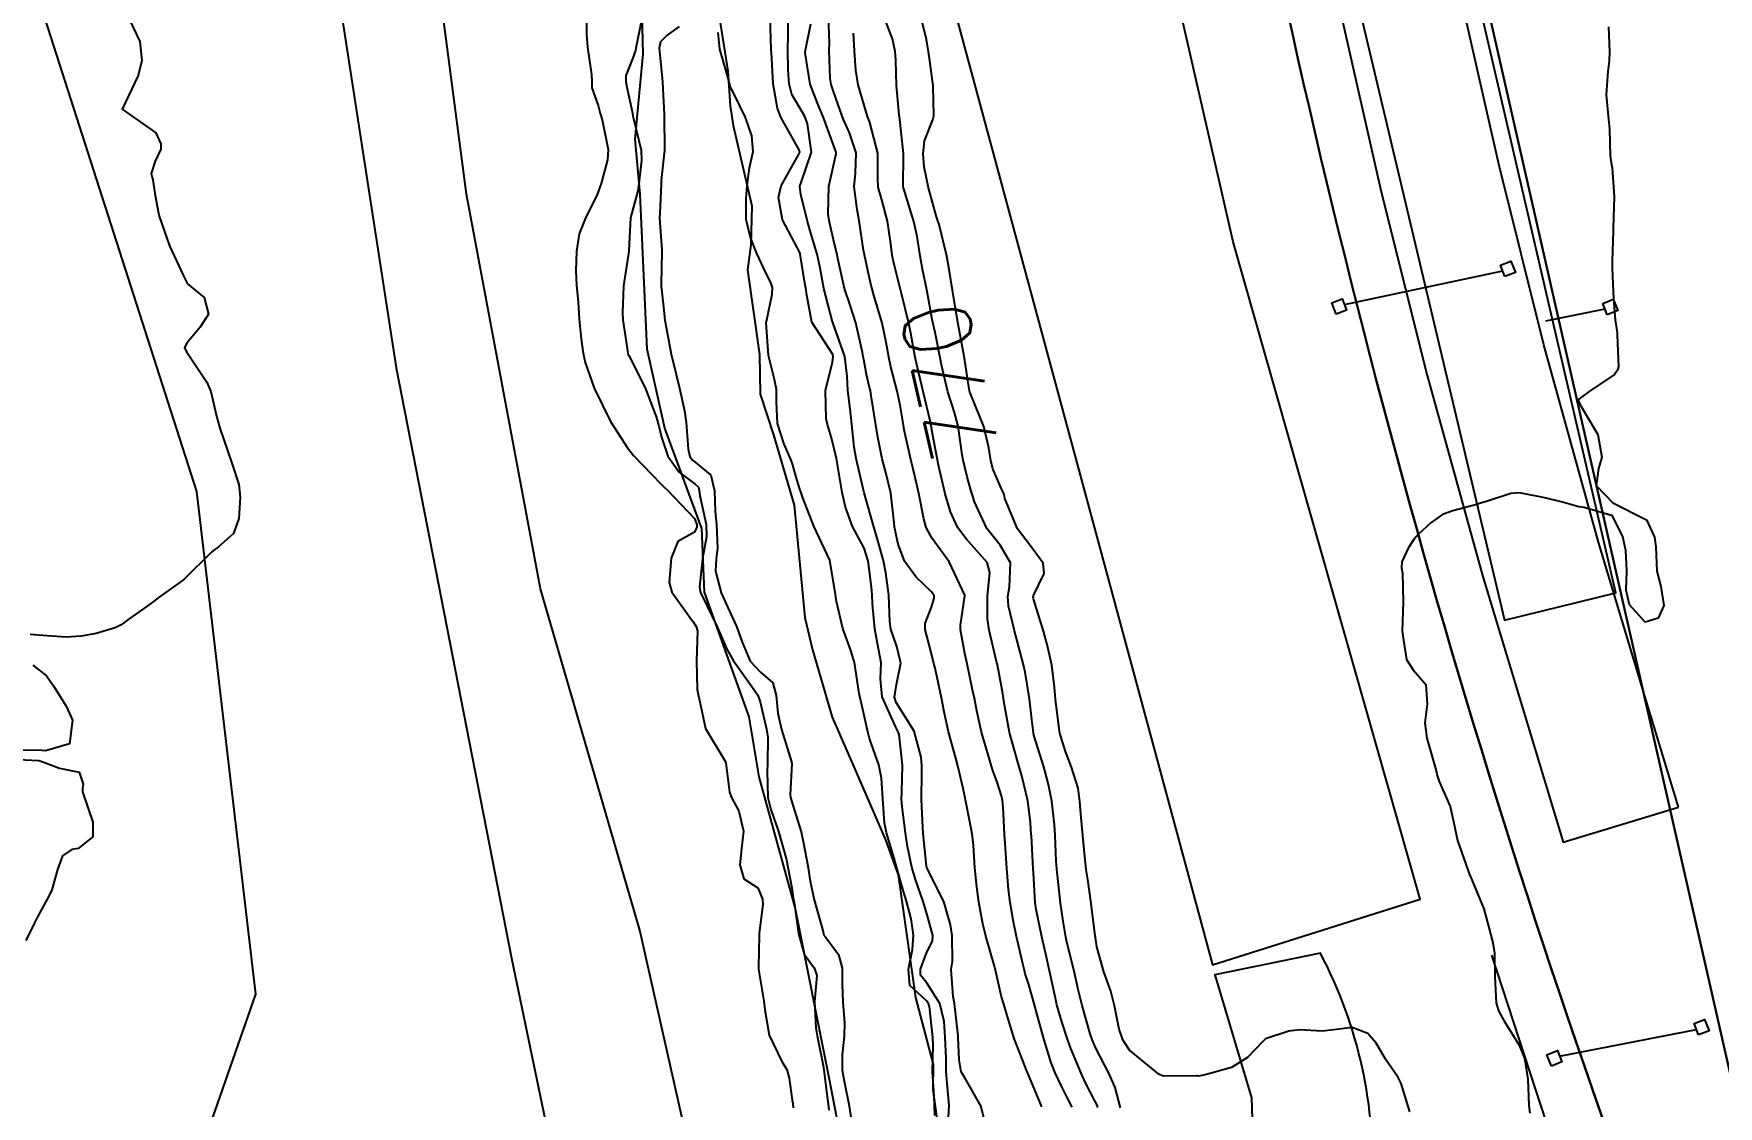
# Model space of a CAD drawing. Header units: metres. Extents: x 318500 to 325275, y 7408834 to 7428799.
# Drawn here: x 321508 to 321607.1, y 7423600.6 to 7423663.8 of the extents above; entities that cross this region are included whole.
import ezdxf
from ezdxf.enums import TextEntityAlignment as Align

# ---------------------------------------------------------------- set-up
doc = ezdxf.new("R2010")
doc.units = ezdxf.units.M
doc.header["$MEASUREMENT"] = 0
doc.linetypes.add('CONTINUO', pattern=[0])
for name, color, linetype in [('Cotas', 45, 'Continuous'), ('Curvas de Nivel 1m', 11, 'Continuous'), ('Curvas de Nivel 5m', 15, 'Continuous'), ('Divisas', 45, 'Continuous'), ('Edificações', 30, 'Continuous'), ('Estação', 45, 'Continuous'), ('Hidrografia', 140, 'Continuous'), ('Linha Férrea', 20, 'Continuous'), ('PLATAFORMA', 45, 'Continuous'), ('Pórticos', 45, 'Continuous'), ('Vias Primárias', 230, 'Continuous')]:
    doc.layers.add(name, color=color, linetype=linetype)
doc.styles.add('Style-STANDARD', font='STANDARD.shx')

msp = doc.modelspace()

# ---------------------------------------------------------------- linework, layer by layer
at = {"layer": 'Curvas de Nivel 1m', "flags": 128}
for points, elevation in [([(321513.3, 7423665.34), (321514.272, 7423663.325), (321514.378, 7423662.199), (321514.176, 7423661.326), (321513.22, 7423659.34), (321515.2, 7423657.954), (321515.499, 7423657.307), (321515.509, 7423656.983), (321515.174, 7423656.269), (321514.932, 7423655.545), (321514.991, 7423655.313), (321515.031, 7423655.184), (321515.151, 7423654.382), (321515.341, 7423653.308), (321515.407, 7423653.036), (321516.016, 7423651.301), (321516.819, 7423649.558), (321516.945, 7423649.291), (321517.078, 7423649.058), (321518.042, 7423648.248), (321518.304, 7423647.271), (321517.812, 7423646.515), (321517.034, 7423645.559), (321516.928, 7423645.395), (321516.886, 7423645.291), (321517.026, 7423645.028), (321518.205, 7423643.272), (321518.448, 7423642.721), (321518.779, 7423641.263), (321518.969, 7423640.554), (321519.425, 7423639.253), (321519.686, 7423638.501), (321520.083, 7423637.243), (321520.165, 7423636.494), (321520.08, 7423635.242), (321519.78, 7423634.354), (321518.874, 7423633.556), (321518.691, 7423633.444), (321518.477, 7423633.266), (321516.846, 7423631.658), (321516.644, 7423631.491), (321516.354, 7423631.295), (321515.475, 7423630.662), (321514.829, 7423630.186), (321513.642, 7423629.328), (321513.159, 7423628.99), (321512.812, 7423628.814), (321511.695, 7423628.469), (321510.804, 7423628.307), (321509.928, 7423628.254), (321508.804, 7423628.325), (321507.804, 7423628.406)], 767), ([(321540.546, 7423664.981), (321540.536, 7423663.726), (321540.612, 7423662.98), (321540.843, 7423661.379), (321540.852, 7423660.976), (321540.861, 7423660.6), (321541.226, 7423659.551), (321541.346, 7423659.093), (321541.384, 7423658.968), (321541.463, 7423658.719), (321541.824, 7423656.96), (321541.784, 7423656.357), (321541.41, 7423654.966), (321541.153, 7423654.26), (321540.501, 7423652.98), (321540.11, 7423652.001), (321539.947, 7423650.987), (321539.919, 7423649.814), (321539.963, 7423648.987), (321540.057, 7423647.968), (321540.109, 7423646.984), (321540.227, 7423645.797), (321540.355, 7423644.98), (321540.475, 7423644.429), (321540.971, 7423642.971), (321541.009, 7423642.871), (321541.963, 7423640.955), (321542.957, 7423639.402), (321543.333, 7423638.936), (321544.933, 7423637.256), (321545.106, 7423637.091), (321545.302, 7423636.914), (321546.905, 7423635.245), (321547.041, 7423634.888), (321547.045, 7423634.74), (321546.893, 7423634.438), (321545.909, 7423633.88), (321545.535, 7423632.91), (321545.41, 7423631.466), (321545.558, 7423630.909), (321546.824, 7423629.165), (321546.992, 7423628.887), (321547.067, 7423628.635), (321547.025, 7423626.886), (321547.057, 7423625.17), (321547.111, 7423624.885), (321547.205, 7423624.442), (321547.541, 7423622.878), (321548.711, 7423620.959), (321548.749, 7423620.859), (321548.962, 7423619.125), (321549.056, 7423618.855), (321549.507, 7423618.018), (321549.783, 7423616.843), (321549.669, 7423615.82), (321549.572, 7423614.846), (321549.808, 7423614.029), (321550.617, 7423613.493), (321550.891, 7423612.827), (321550.919, 7423612.513), (321550.711, 7423610.829), (321550.7, 7423610.707), (321550.656, 7423608.829), (321550.66, 7423608.718), (321550.982, 7423606.825), (321551.039, 7423606.308), (321551.284, 7423604.822), (321552.048, 7423603.242), (321552.329, 7423602.811), (321552.465, 7423602.289), (321552.653, 7423601.008), (321552.676, 7423600.807), (321552.704, 7423600.548)], 766), ([(321564.192, 7423598.884), (321563.748, 7423600.657), (321562.782, 7423602.352), (321562.588, 7423602.669), (321562.48, 7423603.366), (321562.408, 7423604.681), (321562.403, 7423604.779), (321562.201, 7423606.683), (321562.11, 7423607.109), (321562.008, 7423608.685), (321562.082, 7423609.16), (321562.054, 7423610.685), (321561.957, 7423611.319), (321561.578, 7423612.69), (321560.629, 7423614.552), (321560.583, 7423614.654), (321560.568, 7423614.701), (321560.556, 7423614.776), (321560.353, 7423616.705), (321560.325, 7423617.046), (321560.262, 7423618.706), (321560.271, 7423620.272), (321560.266, 7423620.707), (321560.232, 7423621.192), (321559.818, 7423622.714), (321558.765, 7423624.416), (321558.658, 7423624.732), (321558.777, 7423625.478), (321559.041, 7423626.726), (321558.804, 7423627.697), (321558.454, 7423628.735), (321558.401, 7423629.162), (321558.328, 7423630.738), (321558.159, 7423632.036), (321558.013, 7423632.743), (321557.682, 7423633.954), (321557.459, 7423634.752), (321556.928, 7423636.609), (321556.881, 7423636.76), (321556.866, 7423636.825), (321556.408, 7423638.765), (321556.293, 7423639.434), (321556.149, 7423640.768), (321556.059, 7423641.705), (321555.924, 7423642.771), (321555.876, 7423643.629), (321555.747, 7423644.773), (321555.059, 7423646.731), (321555.035, 7423646.78), (321555.024, 7423646.817), (321554.506, 7423648.789), (321554.295, 7423649.985), (321554.125, 7423650.795), (321553.69, 7423652.244), (321553.533, 7423652.804), (321553.163, 7423654.32), (321553.104, 7423654.811), (321553.172, 7423655.016), (321553.782, 7423656.801), (321553.549, 7423658.471), (321553.426, 7423658.807), (321553.364, 7423658.951), (321553.224, 7423659.176), (321552.617, 7423660.203), (321552.462, 7423660.822), (321552.417, 7423661.658), (321552.387, 7423662.823), (321552.416, 7423663.69), (321552.408, 7423664.823)], 766), ([(321569.112, 7423600.59), (321568.894, 7423601.033), (321568.463, 7423601.862), (321568.115, 7423602.604), (321567.889, 7423603.195), (321567.446, 7423604.611), (321567.039, 7423606.099), (321566.903, 7423606.616), (321566.543, 7423607.876), (321566.361, 7423608.436), (321566.31, 7423608.624), (321566.234, 7423608.946), (321565.838, 7423610.631), (321565.642, 7423611.587), (321565.462, 7423612.637), (321565.378, 7423613.399), (321565.283, 7423614.64), (321565.173, 7423616.121), (321565.141, 7423616.643), (321565.065, 7423618.264), (321565.025, 7423618.645), (321564.962, 7423618.916), (321564.701, 7423619.718), (321564.454, 7423620.4), (321564.373, 7423620.655), (321564.238, 7423621.136), (321563.791, 7423622.664), (321563.516, 7423623.911), (321563.37, 7423624.671), (321563.265, 7423625.163), (321562.937, 7423626.678), (321562.799, 7423627.298), (321562.543, 7423628.683), (321562.548, 7423628.959), (321562.813, 7423630.68), (321562.811, 7423630.72), (321561.874, 7423632.69), (321560.891, 7423634.072), (321560.534, 7423634.705), (321560.391, 7423635.224), (321560.093, 7423636.713), (321559.877, 7423637.654), (321559.619, 7423638.72), (321559.243, 7423640.459), (321559.194, 7423640.727), (321558.998, 7423641.904), (321558.832, 7423642.733), (321558.458, 7423644.172), (321558.327, 7423644.741), (321558.179, 7423645.606), (321557.938, 7423646.747), (321557.455, 7423648.384), (321557.343, 7423648.756), (321557.293, 7423648.958), (321557.101, 7423649.832), (321556.894, 7423650.762), (321556.84, 7423651.037), (321556.594, 7423652.765), (321556.479, 7423653.438), (321556.301, 7423654.769), (321556.365, 7423655.581), (321556.408, 7423656.768), (321556.025, 7423657.954), (321555.648, 7423658.776), (321555.231, 7423659.92), (321555.015, 7423660.56), (321554.942, 7423660.784), (321554.883, 7423661.148), (321554.829, 7423662.787), (321554.833, 7423663.23), (321554.774, 7423664.788)], 768), ([(321588.985, 7423600.322), (321588.475, 7423601.978), (321588.308, 7423602.333), (321587.564, 7423603.417), (321587.007, 7423604.352), (321586.509, 7423604.932), (321585.603, 7423605.28), (321584.511, 7423605.143), (321583.83, 7423605.071), (321582.511, 7423605.131), (321581.86, 7423605.07), (321580.503, 7423604.614), (321580.407, 7423604.536), (321580.327, 7423604.442), (321579.428, 7423603.513), (321578.485, 7423602.928), (321576.95, 7423602.483), (321576.553, 7423602.415), (321576.479, 7423602.425), (321576.42, 7423602.432), (321574.469, 7423602.416), (321574.222, 7423602.522), (321572.491, 7423603.945), (321572.103, 7423604.546), (321571.881, 7423605.178), (321571.607, 7423606.554), (321571.404, 7423607.423), (321570.99, 7423608.563), (321570.572, 7423610.026), (321570.488, 7423610.571), (321570.476, 7423610.677), (321570.244, 7423612.575), (321570.032, 7423613.986), (321569.95, 7423614.58), (321569.871, 7423615.352), (321569.747, 7423616.584), (321569.642, 7423617.619), (321569.578, 7423618.587), (321569.475, 7423619.365), (321569.083, 7423620.594), (321568.724, 7423621.517), (321568.401, 7423622.603), (321568.327, 7423623.023), (321568.143, 7423624.606), (321568.072, 7423625.312), (321567.924, 7423626.609), (321567.677, 7423627.741), (321567.428, 7423628.614), (321566.848, 7423630.513), (321566.834, 7423630.62), (321566.851, 7423630.703), (321567.468, 7423632.01), (321567.409, 7423632.615), (321566.881, 7423633.346), (321565.902, 7423634.635), (321565.156, 7423636.418), (321565.116, 7423636.647), (321565.067, 7423636.783), (321564.934, 7423637.02), (321564.453, 7423638.166), (321564.325, 7423638.659), (321564.219, 7423639.403), (321563.927, 7423640.666), (321563.15, 7423642.536), (321563.101, 7423642.679), (321563.087, 7423642.755), (321563.014, 7423643.108), (321562.777, 7423644.683), (321562.727, 7423644.991), (321562.412, 7423646.686), (321562.279, 7423647.481), (321562.081, 7423648.69), (321561.884, 7423649.91), (321561.746, 7423650.694), (321561.287, 7423652.549), (321561.242, 7423652.699), (321561.145, 7423653.007), (321560.659, 7423654.708), (321560.409, 7423655.938), (321560.35, 7423656.713), (321560.44, 7423657.473), (321560.917, 7423658.705), (321560.978, 7423658.949), (321560.943, 7423660.705), (321560.74, 7423662.183), (321560.675, 7423662.709), (321560.545, 7423663.447), (321560.24, 7423664.716)], 771), ([(321545.991, 7423664.208), (321545.282, 7423663.689), (321544.894, 7423663.305), (321544.822, 7423662.924), (321544.998, 7423661.168), (321545.017, 7423660.922), (321545.113, 7423659.029), (321545.114, 7423658.921), (321545.128, 7423656.984), (321545.126, 7423656.921), (321544.947, 7423655.138), (321544.933, 7423654.922), (321544.855, 7423653.211), (321544.849, 7423652.923), (321544.974, 7423651.059), (321544.977, 7423650.921), (321544.941, 7423649.072), (321544.947, 7423648.921), (321545.071, 7423647.676), (321545.151, 7423646.919), (321545.165, 7423646.812), (321545.535, 7423644.912), (321545.82, 7423643.71), (321546.025, 7423642.905), (321546.309, 7423641.581), (321546.41, 7423640.899), (321546.53, 7423639.323), (321546.625, 7423638.895), (321546.754, 7423638.699), (321546.947, 7423638.563), (321547.855, 7423637.792), (321548.083, 7423636.873), (321548.113, 7423635.671), (321548.198, 7423634.871), (321548.249, 7423633.5), (321548.17, 7423632.87), (321548.138, 7423632.146), (321548.462, 7423630.866), (321548.838, 7423630.043), (321549.394, 7423628.854), (321549.7, 7423627.957), (321550.175, 7423626.846), (321550.783, 7423626.186), (321551.514, 7423625.566), (321551.705, 7423624.826), (321551.801, 7423623.778), (321552.019, 7423622.821), (321552.602, 7423620.921), (321552.625, 7423620.811), (321552.528, 7423618.976), (321552.547, 7423618.811), (321552.683, 7423618.361), (321553.168, 7423616.802), (321553.32, 7423616.13), (321553.558, 7423614.796), (321553.713, 7423613.885), (321553.933, 7423612.79), (321554.464, 7423610.9), (321554.492, 7423610.781), (321554.513, 7423610.715), (321554.578, 7423610.633), (321555.373, 7423609.578), (321555.587, 7423608.764), (321555.584, 7423607.808), (321555.619, 7423606.764), (321555.716, 7423605.558), (321555.7, 7423604.762), (321555.583, 7423603.664), (321555.596, 7423602.763), (321555.721, 7423602.02), (321555.988, 7423600.757), (321556.268, 7423598.906)], 764), ([(321561.034, 7423600.098), (321561.028, 7423600.691), (321560.993, 7423601.229), (321560.91, 7423602.693), (321560.94, 7423604.246), (321560.925, 7423604.696), (321560.716, 7423606.51), (321560.669, 7423606.699), (321560.532, 7423606.866), (321559.574, 7423607.749), (321559.49, 7423608.716), (321559.733, 7423609.878), (321559.79, 7423610.712), (321559.639, 7423611.67), (321559.367, 7423612.719), (321559.188, 7423613.293), (321558.784, 7423614.728), (321558.638, 7423615.239), (321558.195, 7423616.737), (321558.079, 7423617.329), (321557.976, 7423618.741), (321557.91, 7423619.95), (321557.745, 7423620.744), (321557.201, 7423622.285), (321557.068, 7423622.755), (321556.761, 7423624.172), (321556.627, 7423624.761), (321556.592, 7423624.941), (321556.316, 7423626.765), (321556.101, 7423627.467), (321555.627, 7423628.772), (321555.258, 7423630.362), (321555.187, 7423630.777), (321554.87, 7423632.78), (321553.922, 7423634.795), (321553.274, 7423636.456), (321553.152, 7423636.807), (321553.1, 7423636.975), (321552.937, 7423637.484), (321552.644, 7423638.512), (321552.536, 7423638.816), (321552.166, 7423639.618), (321551.783, 7423640.828), (321551.729, 7423642.099), (321551.722, 7423642.829), (321551.614, 7423643.429), (321551.258, 7423644.837), (321551.12, 7423646.778), (321551.126, 7423646.839), (321551.462, 7423648.457), (321551.488, 7423648.834), (321551.4, 7423649.142), (321551.099, 7423649.709), (321550.565, 7423650.845), (321550.194, 7423651.78), (321549.936, 7423652.852), (321549.932, 7423654.073), (321550.002, 7423654.852), (321550.143, 7423655.887), (321550.35, 7423656.848), (321550.281, 7423657.772), (321549.891, 7423658.853), (321549.234, 7423660.217), (321549.008, 7423660.634), (321548.951, 7423660.864), (321548.867, 7423661.245), (321548.393, 7423662.873), (321548.298, 7423663.862)], 764), ([(321567.329, 7423600.611), (321566.503, 7423602.586), (321566.486, 7423602.62), (321566.471, 7423602.67), (321565.713, 7423604.632), (321565.359, 7423605.796), (321565.095, 7423606.642), (321564.965, 7423607.074), (321564.613, 7423608.649), (321564.554, 7423608.893), (321564.033, 7423610.658), (321563.864, 7423611.388), (321563.63, 7423612.665), (321563.504, 7423613.551), (321563.4, 7423614.668), (321563.313, 7423616.007), (321563.23, 7423616.671), (321562.886, 7423618.478), (321562.842, 7423618.678), (321562.817, 7423618.804), (321562.697, 7423619.338), (321562.396, 7423620.683), (321562.273, 7423621.128), (321561.837, 7423622.689), (321561.589, 7423623.86), (321561.428, 7423624.693), (321561.05, 7423626.435), (321560.987, 7423626.698), (321560.801, 7423627.429), (321560.463, 7423628.705), (321560.467, 7423629.064), (321560.84, 7423630.017), (321561, 7423630.546), (321560.992, 7423630.699), (321560.852, 7423630.925), (321559.937, 7423631.79), (321559.251, 7423632.724), (321558.885, 7423633.738), (321558.676, 7423634.733), (321558.644, 7423634.994), (321558.453, 7423636.737), (321558.156, 7423637.955), (321557.932, 7423638.745), (321557.694, 7423640.025), (321557.576, 7423640.751), (321557.298, 7423642.463), (321557.245, 7423642.756), (321557.2, 7423642.946), (321557.02, 7423643.712), (321556.865, 7423644.598), (321556.832, 7423644.762), (321556.778, 7423645.018), (321556.389, 7423646.767), (321556.053, 7423647.793), (321555.728, 7423648.774), (321555.335, 7423650.551), (321555.285, 7423650.778), (321555.12, 7423651.462), (321554.826, 7423652.785), (321554.762, 7423653.17), (321554.796, 7423654.786), (321555.188, 7423656.558), (321555.236, 7423656.733), (321555.234, 7423656.78), (321555.192, 7423656.905), (321554.501, 7423658.791), (321554.131, 7423659.698), (321553.699, 7423660.803), (321553.416, 7423662.66), (321553.43, 7423662.808), (321553.74, 7423664.357)], 767), ([(321570.623, 7423600.567), (321570.585, 7423600.702), (321570.454, 7423600.965), (321569.905, 7423602.019), (321569.64, 7423602.582), (321569.048, 7423604.035), (321568.84, 7423604.595), (321568.515, 7423605.605), (321568.227, 7423606.603), (321568.13, 7423607.008), (321567.794, 7423608.608), (321567.574, 7423609.6), (321567.335, 7423610.612), (321566.996, 7423612.224), (321566.942, 7423612.617), (321566.841, 7423614.405), (321566.83, 7423614.618), (321566.721, 7423616.558), (321566.716, 7423616.619), (321566.671, 7423617.337), (321566.507, 7423618.623), (321566.159, 7423620.083), (321566, 7423620.631), (321565.698, 7423621.663), (321565.44, 7423622.64), (321565.139, 7423624.27), (321565.089, 7423624.645), (321565.044, 7423624.917), (321564.787, 7423626.313), (321564.732, 7423626.593), (321564.718, 7423626.651), (321564.695, 7423626.748), (321564.228, 7423628.659), (321564.145, 7423629.345), (321564.143, 7423630.661), (321564.275, 7423632.07), (321564.126, 7423632.661), (321562.89, 7423634.039), (321562.387, 7423634.685), (321561.964, 7423635.64), (321561.655, 7423636.693), (321561.262, 7423638.382), (321561.199, 7423638.698), (321560.968, 7423639.915), (321560.818, 7423640.702), (321560.776, 7423640.91), (321560.35, 7423642.71), (321560.098, 7423643.791), (321559.891, 7423644.717), (321559.619, 7423646.154), (321559.501, 7423646.723), (321559.086, 7423648.48), (321559.026, 7423648.731), (321558.633, 7423650.265), (321558.538, 7423650.739), (321558.447, 7423651.413), (321558.246, 7423652.743), (321557.915, 7423653.993), (321557.702, 7423654.752), (321557.688, 7423655.265), (321557.693, 7423656.752), (321557.217, 7423658.559), (321557.137, 7423658.761), (321557.079, 7423658.903), (321556.536, 7423660.767), (321556.393, 7423661.634), (321556.314, 7423662.77), (321556.246, 7423663.81)], 769), ([(321600.685, 7423664.179), (321600.74, 7423662.716), (321600.71, 7423662.178), (321600.634, 7423661.55), (321600.54, 7423660.181), (321600.671, 7423658.736), (321600.731, 7423658.177), (321600.783, 7423656.59), (321600.839, 7423656.175), (321600.895, 7423655.883), (321601.017, 7423654.172), (321600.959, 7423652.357), (321600.945, 7423652.173), (321600.889, 7423650.398), (321600.887, 7423650.173), (321600.886, 7423649.952), (321600.963, 7423648.172), (321601.072, 7423646.943), (321601.177, 7423646.169), (321601.195, 7423646.031), (321601.263, 7423644.168), (321601.214, 7423643.982), (321601.026, 7423643.727), (321599.536, 7423642.713), (321599.011, 7423642.326), (321598.936, 7423642.276), (321598.882, 7423642.201), (321599.006, 7423641.925), (321600.048, 7423640.184), (321600.281, 7423638.86), (321600.087, 7423638.183), (321599.941, 7423637.186), (321600.93, 7423636.17), (321602.915, 7423635.167), (321603.388, 7423634.135), (321603.451, 7423633.575), (321603.517, 7423632.134), (321603.751, 7423631.241), (321603.939, 7423630.129), (321603.601, 7423629.37), (321602.835, 7423629.14), (321601.902, 7423630.154), (321601.722, 7423631.02), (321601.762, 7423632.157), (321601.691, 7423633.355), (321601.517, 7423634.161), (321600.918, 7423635.392), (321599.237, 7423635.884), (321598.926, 7423635.93), (321597.967, 7423636.21), (321596.932, 7423636.464), (321595.435, 7423636.743), (321594.935, 7423636.716), (321593.553, 7423636.271), (321593.088, 7423636.117), (321592.927, 7423636.072), (321591.517, 7423635.698), (321590.918, 7423635.483), (321590.224, 7423634.996), (321589.501, 7423634.321), (321589.221, 7423633.999), (321588.887, 7423633.488), (321588.51, 7423632.7), (321588.503, 7423632.336), (321588.551, 7423632.019), (321588.596, 7423630.334), (321588.545, 7423628.614), (321588.565, 7423628.334), (321588.799, 7423626.951), (321589.176, 7423626.324), (321589.933, 7423625.464), (321590, 7423624.312), (321589.862, 7423623.205), (321589.983, 7423622.311), (321590.491, 7423620.525), (321590.55, 7423620.302), (321590.579, 7423620.173), (321590.705, 7423619.767), (321591.355, 7423618.293), (321591.554, 7423617.414), (321591.797, 7423616.289), (321592.415, 7423614.509), (321592.505, 7423614.281), (321592.635, 7423613.963), (321593.338, 7423612.269), (321593.617, 7423611.242), (321593.863, 7423610.261), (321593.961, 7423609.646), (321593.989, 7423608.259), (321594.071, 7423606.723), (321594.211, 7423606.255), (321594.521, 7423605.683), (321595.425, 7423604.236), (321595.74, 7423603.479), (321595.928, 7423602.228), (321595.995, 7423600.689), (321596.05, 7423600.226)], 771), ([(321507.975, 7423626.599), (321508.776, 7423625.974), (321509.193, 7423625.386), (321509.93, 7423624.2), (321510.301, 7423623.374), (321510.121, 7423621.974), (321508.713, 7423621.571), (321508.527, 7423621.578), (321506.713, 7423621.6)], 767), ([(321506.707, 7423621.083), (321508.313, 7423621.002), (321508.705, 7423620.867), (321509.537, 7423620.547), (321510.699, 7423620.304), (321510.938, 7423619.611), (321510.884, 7423619.367), (321510.897, 7423619.157), (321511.498, 7423617.357), (321511.499, 7423616.505), (321510.637, 7423615.822), (321510.26, 7423615.75), (321509.714, 7423615.379), (321509.422, 7423614.582), (321509.078, 7423613.385), (321508.938, 7423613.053), (321508.596, 7423612.434), (321508.219, 7423611.762), (321508.045, 7423611.398), (321507.565, 7423610.405)], 767)]:
    msp.add_lwpolyline(points, dxfattribs=dict(at, elevation=elevation))
at = {"layer": 'Curvas de Nivel 5m', "flags": 128}
for points, elevation in [([(321561.813, 7423599.295), (321561.891, 7423600.678), (321561.76, 7423601.977), (321561.697, 7423602.682), (321561.698, 7423603.466), (321561.65, 7423604.688), (321561.583, 7423605.621), (321561.325, 7423606.692), (321560.542, 7423607.933), (321560.205, 7423608.364), (321560.188, 7423608.705), (321560.565, 7423609.715), (321560.91, 7423610.362), (321560.924, 7423610.697), (321560.598, 7423611.912), (321560.346, 7423612.704), (321559.896, 7423613.985), (321559.681, 7423614.714), (321559.426, 7423615.941), (321559.306, 7423616.72), (321559.112, 7423618.295), (321559.08, 7423618.724), (321559.097, 7423619.127), (321559.13, 7423620.724), (321558.933, 7423622.531), (321558.871, 7423622.728), (321558.743, 7423622.962), (321557.939, 7423624.742), (321557.845, 7423625.809), (321557.875, 7423626.744), (321557.675, 7423627.879), (321557.508, 7423628.75), (321557.381, 7423630.213), (321557.349, 7423630.753), (321557.31, 7423631.209), (321557.122, 7423632.756), (321556.881, 7423633.494), (321556.199, 7423634.767), (321555.789, 7423635.9), (321555.585, 7423636.773), (321555.311, 7423638.412), (321555.246, 7423638.777), (321554.968, 7423639.994), (321554.731, 7423640.784), (321554.652, 7423641.118), (321554.609, 7423642.786), (321555.027, 7423644.448), (321555.065, 7423644.78), (321555.032, 7423644.893), (321553.801, 7423646.799), (321553.501, 7423648.386), (321553.45, 7423648.805), (321553.392, 7423649.104), (321553.125, 7423650.81), (321553.111, 7423650.853), (321552.083, 7423652.826), (321551.843, 7423654.147), (321552.005, 7423654.827), (321553.016, 7423656.641), (321553.097, 7423656.811), (321553.062, 7423656.942), (321552.002, 7423658.828), (321551.779, 7423659.386), (321551.536, 7423660.836), (321551.422, 7423662.683), (321551.415, 7423662.838), (321551.346, 7423664.792)], 765), ([(321571.956, 7423600.547), (321571.654, 7423601.744), (321571.294, 7423602.558), (321570.493, 7423604.099), (321570.291, 7423604.573), (321570.183, 7423604.897), (321569.706, 7423606.582), (321569.476, 7423607.523), (321569.23, 7423608.59), (321568.794, 7423610.38), (321568.75, 7423610.597), (321568.594, 7423611.54), (321568.437, 7423612.602), (321568.414, 7423612.8), (321568.215, 7423614.604), (321568.178, 7423615.063), (321568.111, 7423616.605), (321568.073, 7423617.202), (321567.92, 7423618.608), (321567.729, 7423619.58), (321567.456, 7423620.613), (321566.874, 7423622.483), (321566.843, 7423622.619), (321566.752, 7423623.411), (321566.606, 7423624.622), (321566.356, 7423626.197), (321566.264, 7423626.628), (321566.066, 7423627.366), (321565.727, 7423628.636), (321565.382, 7423630.102), (321565.328, 7423630.643), (321565.432, 7423631.218), (321565.499, 7423632.641), (321564.885, 7423633.672), (321564.108, 7423634.662), (321563.375, 7423636.222), (321563.227, 7423636.676), (321563.159, 7423636.904), (321562.94, 7423637.693), (321562.703, 7423638.682), (321562.646, 7423638.991), (321562.412, 7423640.686), (321562.201, 7423641.479), (321561.805, 7423642.692), (321561.434, 7423644.287), (321561.357, 7423644.697), (321561.052, 7423646.189), (321560.944, 7423646.702), (321560.911, 7423646.853), (321560.575, 7423648.708), (321560.318, 7423649.928), (321560.172, 7423650.714), (321559.999, 7423651.845), (321559.806, 7423652.72), (321559.188, 7423654.712), (321559.184, 7423654.73), (321559.19, 7423656.73), (321558.984, 7423658.734), (321558.945, 7423659.013), (321558.775, 7423660.737), (321558.749, 7423662.222), (321558.707, 7423662.738), (321558.545, 7423663.477), (321558.055, 7423664.749)], 770), ([(321543.756, 7423664.473), (321543.444, 7423662.938), (321543.419, 7423662.787), (321543.261, 7423662.307), (321542.863, 7423661.328), (321542.863, 7423660.946), (321542.925, 7423660.633), (321543.223, 7423659.205), (321543.272, 7423658.939), (321543.29, 7423658.868), (321543.755, 7423656.934), (321543.781, 7423656.334), (321543.625, 7423654.935), (321543.56, 7423654.532), (321543.14, 7423652.94), (321543.039, 7423651.013), (321543.032, 7423650.941), (321543.018, 7423650.85), (321542.717, 7423648.946), (321542.661, 7423647.351), (321542.692, 7423646.946), (321542.972, 7423645), (321542.98, 7423644.941), (321542.994, 7423644.905), (321543.029, 7423644.843), (321544.005, 7423642.93), (321544.622, 7423641.287), (321544.737, 7423640.922), (321544.967, 7423640.025), (321545.329, 7423638.914), (321545.999, 7423637.963), (321546.934, 7423637.257), (321547.126, 7423637.081), (321547.174, 7423636.886), (321547.21, 7423636.601), (321547.593, 7423634.88), (321547.614, 7423634.154), (321547.373, 7423632.882), (321547.184, 7423631.215), (321547.244, 7423630.884), (321547.638, 7423630.078), (321548.231, 7423628.869), (321548.8, 7423627.558), (321549.187, 7423626.856), (321550.274, 7423625.346), (321550.635, 7423624.841), (321550.764, 7423624.442), (321551.132, 7423622.834), (321551.204, 7423622.362), (321551.197, 7423620.825), (321551.176, 7423620.355), (321551.219, 7423618.825), (321551.391, 7423618.111), (321551.846, 7423616.818), (321552.304, 7423615.145), (321552.371, 7423614.813), (321552.617, 7423613.502), (321552.713, 7423612.91), (321552.731, 7423612.808), (321552.766, 7423612.649), (321553.017, 7423610.803), (321553.353, 7423609.59), (321553.936, 7423608.789), (321554.089, 7423608.331), (321553.955, 7423606.789), (321554.041, 7423605.253), (321554.123, 7423604.786), (321554.474, 7423603.031), (321554.509, 7423602.779), (321554.715, 7423601.039), (321554.758, 7423600.775), (321554.799, 7423600.42)], 765)]:
    msp.add_lwpolyline(points, dxfattribs=dict(at, elevation=elevation))
at = {"layer": 'Divisas'}
msp.add_lwpolyline([(321636.774, 7423502.241), (321629.595, 7423518.058), (321625.844, 7423525.952), (321621.977, 7423538.428), (321618.421, 7423546.004), (321615.891, 7423544.816), (321614.727, 7423550.216), (321612.976, 7423558.588), (321605.973, 7423576.186), (321597.034, 7423599.69), (321593.806, 7423609.526)], dxfattribs=at)
at = {"layer": 'Edificações'}
msp.add_lwpolyline([(321489.062, 7423538.474), (321512.6, 7423582.862), (321521.084, 7423607.232), (321517.613, 7423636.831), (321502.619, 7423683.565)], dxfattribs=at)
at = {"layer": 'Estação'}
for points in [[(321543.039, 7423811.077), (321548.592, 7423754.472), (321552.027, 7423722.588), (321553.994, 7423709.61), (321562.059, 7423665.67), (321577.373, 7423608.97), (321589.594, 7423612.836), (321578.597, 7423651.533), (321571.296, 7423683.457), (321566.647, 7423709.849), (321562.49, 7423742.044), (321560.084, 7423766.265), (321556.181, 7423808.644)], [(321569.573, 7423798.934), (321572.696, 7423755.679), (321577.29, 7423714.051), (321584.051, 7423673.587), (321594.566, 7423629.25), (321601.1, 7423630.859), (321590.875, 7423675.077), (321587.422, 7423692.833), (321584.445, 7423710.587), (321582.533, 7423725.848), (321580.673, 7423744.885), (321578.281, 7423769.546), (321576.486, 7423787.155)]]:
    msp.add_lwpolyline(points, dxfattribs=at)
at = {"layer": 'Hidrografia'}
for points in [[(321555.482, 7423598.865), (321554.816, 7423602.312), (321552.819, 7423612.345), (321550.697, 7423620.041), (321550.115, 7423623.571), (321547.493, 7423630.908), (321547.326, 7423634.645), (321545.162, 7423640.563), (321544.122, 7423645.214), (321543.706, 7423654.335), (321543.415, 7423657.574), (321543.873, 7423662.598), (321543.747, 7423668.097)], [(321548.31, 7423665.058), (321548.853, 7423661.571), (321548.989, 7423659.538), (321549.179, 7423658.372), (321550.265, 7423653.639), (321550.211, 7423651.362), (321550.021, 7423649.871), (321550.728, 7423644.897), (321550.755, 7423642.566), (321551.543, 7423640.165), (321552.765, 7423636.018), (321553.39, 7423629.417), (321553.851, 7423627.519), (321554.993, 7423623.549), (321556.268, 7423620.621), (321558.143, 7423616.326), (321558.876, 7423614.266), (321559.908, 7423607.034), (321560.94, 7423603.094), (321560.913, 7423601.63), (321561.811, 7423595.191)]]:
    msp.add_lwpolyline(points, dxfattribs=at)
at = {"layer": 'Linha Férrea'}
for points in [[(320633.193, 7425981.485, -0.144253), (320667.639, 7425757.297), (320661.433, 7425716.621), (320651.996, 7425654.77, 0.044457), (320649.575, 7425558.236, 0.007166), (320660.778, 7425427.6), (320675.907, 7425250.635, 0.073735), (320724.073, 7425068.395), (320788.137, 7424929.061, 0.286034), (321109.88, 7424719.195), (321168.411, 7424718.068, -0.038356), (321226.055, 7424712.321, -0.049041), (321292.995, 7424692.926, -0.183256), (321478.1, 7424525.296), (321489.412, 7424501.824), (321495.635, 7424487.265, -0.073205), (321521.849, 7424373.782), (321525.566, 7424337.031), (321536.4, 7424191.275), (321541.8, 7424109.541), (321567.8, 7423774.579), (321572.048, 7423724.699, 0.08675), (321625.181, 7423540.483), (321646.79, 7423496.959)], [(321646.79, 7423496.959), (321625.181, 7423540.483, -0.08675), (321572.048, 7423724.699), (321567.8, 7423774.579), (321541.8, 7424109.541), (321536.4, 7424191.275), (321525.566, 7424337.031), (321521.849, 7424373.782, 0.073205), (321495.635, 7424487.265), (321489.412, 7424501.824), (321478.1, 7424525.296, 0.183256), (321292.995, 7424692.926, 0.049041), (321226.055, 7424712.321, 0.038356), (321168.411, 7424718.068), (321109.88, 7424719.195, -0.286034), (320788.137, 7424929.061), (320724.073, 7425068.395, -0.073735), (320675.907, 7425250.635), (320660.778, 7425427.6, -0.007166), (320649.575, 7425558.236, -0.044457), (320651.996, 7425654.77), (320661.433, 7425716.621), (320667.639, 7425757.297, 0.144253), (320633.193, 7425981.485, 0.087044)], [(321226.792, 7424716.403, -0.049048), (321294.522, 7424696.782, -0.182764), (321482.062, 7424527.029), (321493.16, 7424503.6), (321499.641, 7424488.548, -0.072874), (321526.01, 7424374.119), (321529.604, 7424337.562), (321539.702, 7424200.874), (321545.251, 7424117.942), (321562.758, 7423889.193, 0.022601), (321565.783, 7423864.966), (321568.334, 7423851.165, -0.031624), (321576.049, 7423805.426), (321581.723, 7423737.083, 0.031784), (321592.903, 7423668.312), (321608.059, 7423601.616, 0.065289), (321634.288, 7423531.029), (321649.189, 7423501.212)], [(321649.189, 7423501.212), (321634.288, 7423531.029, -0.065289), (321608.059, 7423601.616), (321592.903, 7423668.312, -0.031784), (321581.723, 7423737.083), (321576.049, 7423805.426, 0.031624), (321568.334, 7423851.165), (321565.783, 7423864.966, -0.022601), (321562.758, 7423889.193), (321545.251, 7424117.942), (321539.702, 7424200.874), (321529.604, 7424337.562), (321526.01, 7424374.119, 0.072874), (321499.641, 7424488.548), (321493.16, 7424503.6), (321482.062, 7424527.029, 0.182764), (321294.522, 7424696.782, 0.049048), (321226.792, 7424716.403, 0.036092)]]:
    msp.add_lwpolyline(points, format="xyb", dxfattribs=at)
at = {"layer": 'PLATAFORMA', "linetype": 'CONTINUO'}
for points in [[(321604.797, 7423618.243, 772.277), (321602.822, 7423624.779, 772.416), (321600.079, 7423633.857, 772.537), (321596.873, 7423645.457, 772.818), (321594.214, 7423656.106, 772.915), (321591.5, 7423668.126, 773.175), (321588.714, 7423681.611, 773.358), (321586.138, 7423696.269, 773.585), (321584.021, 7423710.866, 773.801), (321582.291, 7423723.869, 773.961), (321580.791, 7423738.258, 774.113), (321579.547, 7423751.184, 774.2), (321578.442, 7423764.562, 774.348), (321577.766, 7423773.348, 774.402), (321576.831, 7423783.822, 774.457), (321576.269, 7423790.817, 774.536), (321574.844, 7423809.283, 774.654), (321567.765, 7423808.737, 774.654)], [(321567.765, 7423808.737, 774.654), (321569.191, 7423790.246, 774.536), (321569.726, 7423783.887, 774.499), (321570.69, 7423772.769, 774.402), (321571.365, 7423763.997, 774.348), (321572.475, 7423750.551, 774.2), (321573.727, 7423737.55, 774.113), (321575.24, 7423723.033, 773.961), (321576.988, 7423709.889, 773.801), (321579.126, 7423695.145, 773.585), (321581.739, 7423680.278, 773.358), (321584.56, 7423666.625, 773.175), (321587.306, 7423654.464, 773.001), (321590.006, 7423643.651, 772.818), (321593.258, 7423631.884, 772.588), (321598.001, 7423616.189, 772.304), (321604.797, 7423618.243, 772.277)]]:
    msp.add_polyline3d(points, dxfattribs=at)
at = {"layer": 'Pórticos'}
for points in [[(321585.136, 7423647.846), (321594.451, 7423649.818)], [(321600.469, 7423647.57), (321596.977, 7423646.858)], [(321597.798, 7423603.584), (321605.846, 7423605.169)]]:
    msp.add_lwpolyline(points, dxfattribs=at)
for points in [[(321594.583, 7423649.484), (321594.319, 7423650.151), (321594.933, 7423650.394), (321595.197, 7423649.727)], [(321584.653, 7423647.27), (321584.39, 7423647.937), (321585.004, 7423648.18), (321585.268, 7423647.513)], [(321600.6, 7423647.236), (321600.337, 7423647.903), (321600.951, 7423648.146), (321601.215, 7423647.479)], [(321605.978, 7423604.836), (321605.715, 7423605.503), (321606.329, 7423605.746), (321606.593, 7423605.079)], [(321597.316, 7423603.008), (321597.052, 7423603.674), (321597.666, 7423603.917), (321597.93, 7423603.251)]]:
    msp.add_lwpolyline(points, close=True, dxfattribs=at)
at = {"layer": 'Vias Primárias'}
for points in [[(321548.764, 7423588.443), (321543.687, 7423611.011), (321537.837, 7423631.111), (321533.478, 7423654.337), (321530.001, 7423680.993), (321526.635, 7423706.168), (321525.31, 7423715.899), (321523.737, 7423725.179), (321517.775, 7423754.137), (321515.58, 7423762.024, 0.145822), (321512.263, 7423767.301, 0.012337), (321507.535, 7423771.247, -0.187862)], [(321507.922, 7423752.454), (321510.623, 7423753.157), (321513.781, 7423741.027), (321520.257, 7423706.913), (321524.904, 7423672.963), (321529.346, 7423644.119), (321536.141, 7423609.364), (321540.728, 7423587.31), (321537.628, 7423586.666), (321540.681, 7423571.991), (321545.25, 7423569.223), (321547.009, 7423559.221), (321545.051, 7423556.39), (321546.603, 7423548.413, -0.364904), (321541.402, 7423542.476, 0.017456), (321534.336, 7423541.755), (321534.336, 7423541.755), (321489.59, 7423536.188)], [(321586.759, 7423595.819, 0.135226), (321583.73, 7423609.645), (321577.516, 7423608.379), (321579.669, 7423601.127), (321579.889, 7423594.353, -0.124341)]]:
    msp.add_lwpolyline(points, format="xyb", dxfattribs=at)

# ---------------------------------------------------------------- texts
at = {"layer": 'Cotas', "style": 'Style-STANDARD'}
msp.add_text('770', height=4, rotation=102.95187, dxfattribs=at).set_placement((321561.9, 7423643.331, 770), align=Align.MIDDLE_CENTER)

doc.saveas('drawing.dxf')
